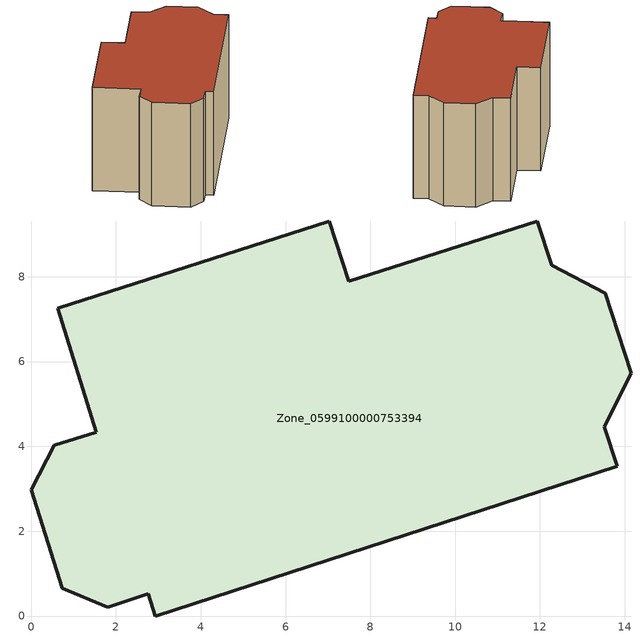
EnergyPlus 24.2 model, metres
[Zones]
Zone_0599100000753394
 floor ground (C_G): 13.82,3.53 2.93,0 2.76,0.52 1.81,0.21 0.74,0.66 0,2.98 0.54,4.03 1.54,4.34 0.63,7.26 7.03,9.32 7.5,7.9 11.93,9.32 12.28,8.27 13.53,7.62 14.15,5.72 13.52,4.46 z0
 wall outside (C_F): 12.28,8.27 11.93,9.32 7.5,7.9 7.03,9.32 0.63,7.26 1.54,4.34 0.54,4.03 0,2.98 0.74,0.66 1.81,0.21 2.76,0.52 2.93,0 13.82,3.53 13.52,4.46 14.15,5.72 13.53,7.62 12.28,8.27 z0:7.08
 roof outside (C_R): 13.82,3.53 13.52,4.46 14.15,5.72 13.53,7.62 12.28,8.27 11.93,9.32 7.5,7.9 7.03,9.32 0.63,7.26 1.54,4.34 0.54,4.03 0,2.98 0.74,0.66 1.81,0.21 2.76,0.52 2.93,0 z7.08
[BUILDING]
Pand.0599100000753394: North Axis=0; Terrain=City; Loads Convergence Tolerance Value=0.04; Temperature Convergence Tolerance Value=0.4; Solar Distribution=FullExterior; Maximum Number of Warmup Days=25; Minimum Number of Warmup Days=1
[Site:Location]
Rotterdam.The.Hague.AP_ZH_NLD Design_Conditions: Latitude=51.96; Longitude=4.45; Time Zone=1; Elevation=-4.5
[SITE:GROUNDTEMPERATURE:BUILDINGSURFACE]
18, 18, 18, 18, 18, 18, 18, 18, 18, 18, 18, 18
[MATERIAL] Thermal Absorptance=0.9; Solar Absorptance=0.7; Visible Absorptance=0.7
Name | Roughness | Thickness | Conductivity | Density | Specific Heat
G.TC.2006-2014 | MediumSmooth | 0.15 | 0.06 | 540 | 1210
F.TC.2006-2014 | Rough | 0.3 | 0.12 | 1920 | 840
R.TC.2006-2014 | MediumRough | 0.2 | 0.08 | 1500 | 1000
[CONSTRUCTION]
C_G: G.TC.2006-2014
C_F: F.TC.2006-2014
C_R: R.TC.2006-2014
[ZONE]
Zone_0599100000753394: Type=1; Multiplier=1; Ceiling Height=Autocalculate; Volume=Autocalculate; Floor Area=autocalculate; Part of Total Floor Area=Yes
[ZONEINFILTRATION:DESIGNFLOWRATE]
Infil_Zone_0599100000753394: Zone or ZoneList or Space or SpaceList=Zone_0599100000753394; Schedule=AlwaysOn; Design Flow Rate Calculation Method=Flow/Area; Flow Rate per Floor Area=0.0015; Constant Term Coefficient=1; Temperature Term Coefficient=0; Velocity Term Coefficient=0; Velocity Squared Term Coefficient=0
[HVACTEMPLATE:ZONE:IDEALLOADSAIRSYSTEM]
Zone_0599100000753394: Maximum Heating Supply Air Temperature=50; Minimum Cooling Supply Air Temperature=13; Maximum Heating Supply Air Humidity Ratio=0.0156; Minimum Cooling Supply Air Humidity Ratio=0.0077; Heating Limit=NoLimit; Cooling Limit=NoLimit; Dehumidification Control Type=ConstantSensibleHeatRatio; Cooling Sensible Heat Ratio=0.7; Dehumidification Setpoint=60; Humidification Control Type=None; Humidification Setpoint=30; Outdoor Air Method=None; Outdoor Air Flow Rate per Person=0.00944; Outdoor Air Flow Rate per Zone Floor Area=0; Outdoor Air Flow Rate per Zone=0; Demand Controlled Ventilation Type=None; Outdoor Air Economizer Type=NoEconomizer; Heat Recovery Type=None; Sensible Heat Recovery Effectiveness=0.7; Latent Heat Recovery Effectiveness=0.65
[ZONECONTROL:THERMOSTAT]
ThermostatControl_Zone_0599100000753394: Zone or ZoneList=Zone_0599100000753394; Control Type Schedule=DualSetpointControlType; Control 1=Thermostat_Zone_0599100000753394; Temperature Difference Between Cutout And Setpoint=0
[THERMOSTATSETPOINT:DUALSETPOINT]
Thermostat_Zone_0599100000753394: Heating Setpoint Temperature Schedule=HeatingSetpoint_Zone_0599100000753394; Cooling Setpoint Temperature Schedule=CoolingSetpoint_Zone_0599100000753394
[SCHEDULE:COMPACT]
HeatingSetpoint_Zone_0599100000753394: Through: 12/31, For: AllDays, Until: 24:00, 21
CoolingSetpoint_Zone_0599100000753394: Through: 12/31, For: AllDays, Until: 24:00, 24
DualSetpointControlType: Through: 12/31, For: AllDays, Until: 24:00, 4
AlwaysOn: Through: 12/31, For: AllDays, Until: 24:00, 1
